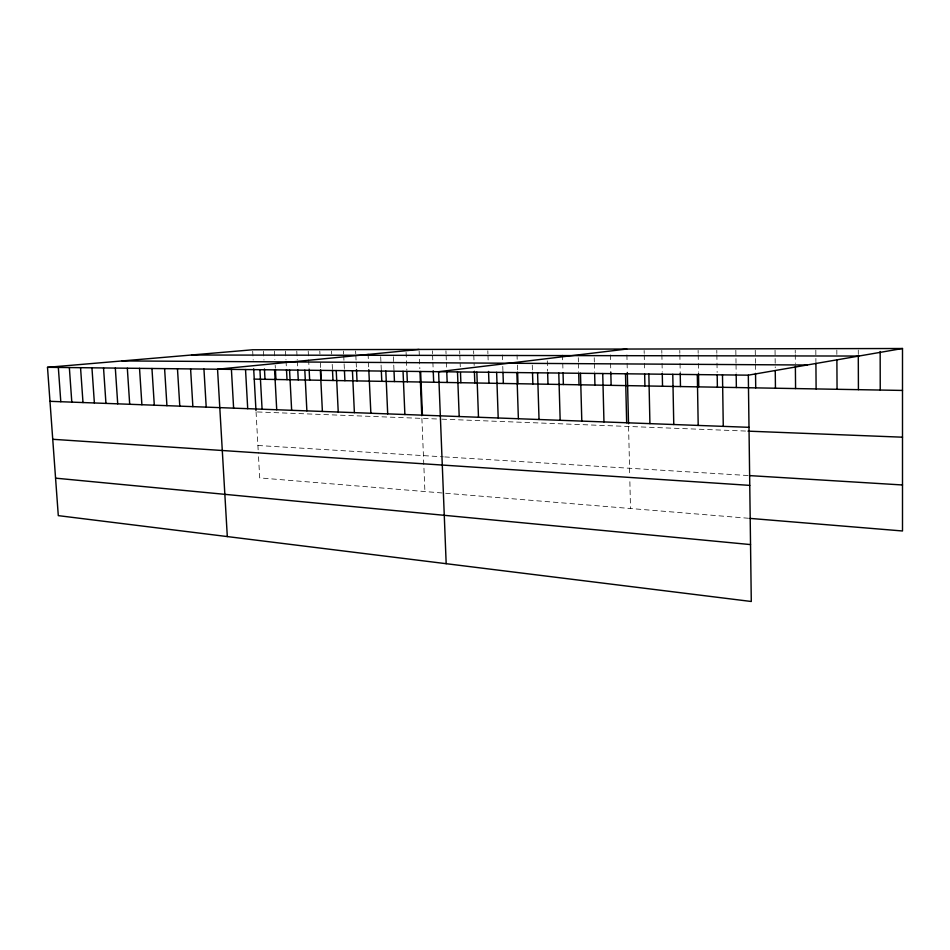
<?xml version="1.0" encoding="UTF-8"?>
<svg xmlns="http://www.w3.org/2000/svg" width="950" height="950" viewBox="0 0 950 950"><rect width="100%" height="100%" fill="white"/><g stroke="black" fill="none" stroke-linecap="round" stroke-linejoin="round"><path stroke-width="0.71" stroke-dasharray="4.75 3.56" d="M257.402 411.956L440.527 419.116M441.881 419.164L746.617 431.086M257.913 445.491L443.365 456.843M444.707 456.926L747.947 475.511M748.517 518.261L259.706 477.909L258.281 452.259M252.7 351.239L253.187 360.038M256.061 411.896L258.21 450.906M263.483 351.227L263.969 360.098M285.522 351.144L285.974 359.706M286.045 361.131L286.413 368.267M274.419 351.156L274.871 359.646M275.179 365.322L275.334 368.149M308.204 351.12L308.572 358.352M308.643 359.801L309.082 368.493M296.78 351.132L297.219 359.753M297.303 361.19L297.671 368.374M319.794 351.108L319.948 354.017M320.376 362.769L320.661 368.612M343.508 351.084L343.651 354.041M343.722 355.526L344.351 368.849M331.562 351.096L331.704 354.029M332.203 364.325L332.417 368.731M368.077 353.851L368.731 368.208M355.633 351.001L355.763 353.851M355.834 355.276L356.096 360.964M356.167 362.389L356.428 368.089M380.701 356.761L381.282 369.776M406.089 352.414L406.838 370.037M393.395 356.784L393.953 369.906M419.128 350.93L419.853 368.695M421.895 418.392L424.911 491.542M445.942 350.835L446.049 353.709M446.108 355.157L446.334 360.905M446.393 362.342L446.666 369.538M432.428 350.847L432.535 353.709M432.594 355.134L432.82 360.846M432.879 362.271L433.164 369.407M459.681 350.823L459.788 353.721M459.836 355.169L460.275 366.771M487.825 350.787L487.92 353.733M487.979 355.217L488.181 361.107M473.634 350.811L473.741 353.733M473.789 355.193L474.169 365.418M502.384 354.979L502.586 360.679M502.776 366.379L502.918 370.642M517.049 355.003L517.18 359.314M517.37 365.049L517.56 370.797M547.283 360.881L547.592 371.106M532.261 365.156L532.451 370.951M562.519 355.062L562.994 371.26M578.277 357.699L578.396 361.974M578.431 363.399L578.669 371.949M594.225 357.734L594.332 362.057M594.379 363.494L594.605 372.115M610.387 354.884L610.814 372.293M644.136 350.491L644.207 353.447M644.231 354.92L644.587 371.165M626.905 354.896L627.285 370.999M628.579 426.479L629.719 474.976M629.874 481.709L630.503 508.523M661.794 350.407L661.853 353.281M661.889 354.706L662.031 361.879M662.055 363.316L662.233 371.913M679.784 350.384L679.844 353.281M679.867 354.73L679.998 361.962M680.034 363.411L680.224 373.54M698.119 350.372L698.167 353.293M698.191 354.742L698.321 362.045M698.345 363.506L698.499 372.269M716.799 350.348L716.846 353.293M716.87 354.766L717.143 372.459M735.834 350.265L736.024 363.161M736.036 364.598L736.155 373.196M755.25 350.241L755.416 363.268M755.428 364.717L755.523 371.949M775.046 350.218L775.236 367.757M795.233 350.194L795.257 353.139M795.269 354.623L795.352 363.482M815.824 350.111L815.908 361.617M836.831 350.087L836.855 354.445M858.278 350.063L858.289 354.457"/><path stroke-width="1.43" d="M748.315 375.167L751.284 601.492L58.294 515.636L47.5 367.317L748.315 375.167L902.5 348.508L902.5 530.979L749.989 518.391M626.762 349.042L438.591 371.699L446.179 563.694M419.069 349.446L217.55 369.218L227.311 536.572M47.5 367.317L252.617 349.778L902.5 348.508M191.532 355.003L858.871 356.048M122.134 360.929L807.013 365.014M254.244 379.109L902.5 390.438M49.982 401.316L749.004 427.322M747.994 431.146L902.5 437.19M749.431 475.594L902.5 484.975M52.737 439.292L749.764 485.379M55.575 478.159L750.547 544.587M69.35 367.567L71.808 402.135M58.33 367.436L60.8 401.719M91.948 367.816L94.371 402.966M80.548 367.686L82.994 402.551M115.318 368.077L117.717 403.845M103.538 367.947L105.949 403.406M127.324 368.208L129.699 404.284M151.952 368.481L154.304 405.199M139.531 368.351L141.894 404.736M164.599 368.624L166.927 405.674M190.594 368.921L192.874 406.636M177.472 368.766L179.787 406.149M203.941 369.063L206.209 407.134M231.408 369.372L233.617 408.156M253.674 368.849L255.977 410.531M245.527 369.538L247.713 408.678M264.444 368.956L265.014 379.299M259.92 369.692L262.081 409.213M289.548 370.025L291.65 410.305M286.496 369.692L287.019 379.679M275.405 369.574L275.939 379.489M274.586 369.859L276.723 409.759M309.154 369.942L309.664 380.083M304.808 370.191L306.874 410.875M297.742 369.811L298.264 379.881M320.732 370.072L321.242 380.285M320.364 370.369L322.394 411.457M344.423 370.334L344.921 380.701M336.229 370.548L338.236 412.039M332.488 370.203L332.987 380.487M368.79 369.645L370.868 413.262M356.488 369.514L357.022 380.902M352.426 370.726L354.386 412.644M385.819 371.106L387.695 413.879M381.342 371.213L381.793 381.342M406.897 371.509L407.336 381.781M403.037 371.296L404.878 414.521M394.024 371.355L394.464 381.556M420.624 371.497L422.418 415.174M419.971 371.652L421.788 415.696M446.726 370.975L447.177 382.482M433.224 370.832L433.687 382.244M460.501 372.566L460.881 382.719M457.496 371.901L459.194 416.539M488.549 371.426L488.965 383.206M476.841 372.127L478.479 417.264M474.383 371.272L474.81 382.969M502.966 372.067L503.358 383.468M496.624 372.341L498.204 417.988M517.607 372.234L517.987 383.717M516.859 372.566L518.379 418.748M547.639 372.566L547.984 384.239M537.581 372.804L539.03 419.508M532.499 372.4L532.855 383.978M563.029 372.733L563.374 384.512M558.778 373.041L560.168 420.292M580.486 373.279L581.804 421.099M578.704 373.374L579.025 384.786M602.727 373.528L603.962 421.931M594.641 373.552L594.938 385.059M625.504 373.789L626.656 422.774M610.814 372.293L611.135 385.344M644.658 374.122L644.919 385.938M627.321 372.459L628.52 423.759M662.269 373.338L662.53 386.246M648.85 374.051L649.919 423.641M680.224 373.54L680.473 386.555M672.778 374.312L673.764 424.519M698.523 373.73L698.749 386.876M697.312 374.585L698.203 425.434M722.487 374.87L723.271 426.36M717.191 375.404L717.381 387.196M736.179 374.633L736.369 387.529M755.535 373.397L755.725 387.873M775.259 370.678L775.449 388.218M795.376 366.427L795.578 388.562M815.919 363.054L816.109 388.93M836.891 360.252L837.057 389.286M858.289 355.929L858.42 389.666M880.163 351.512L880.234 390.046"/></g></svg>
